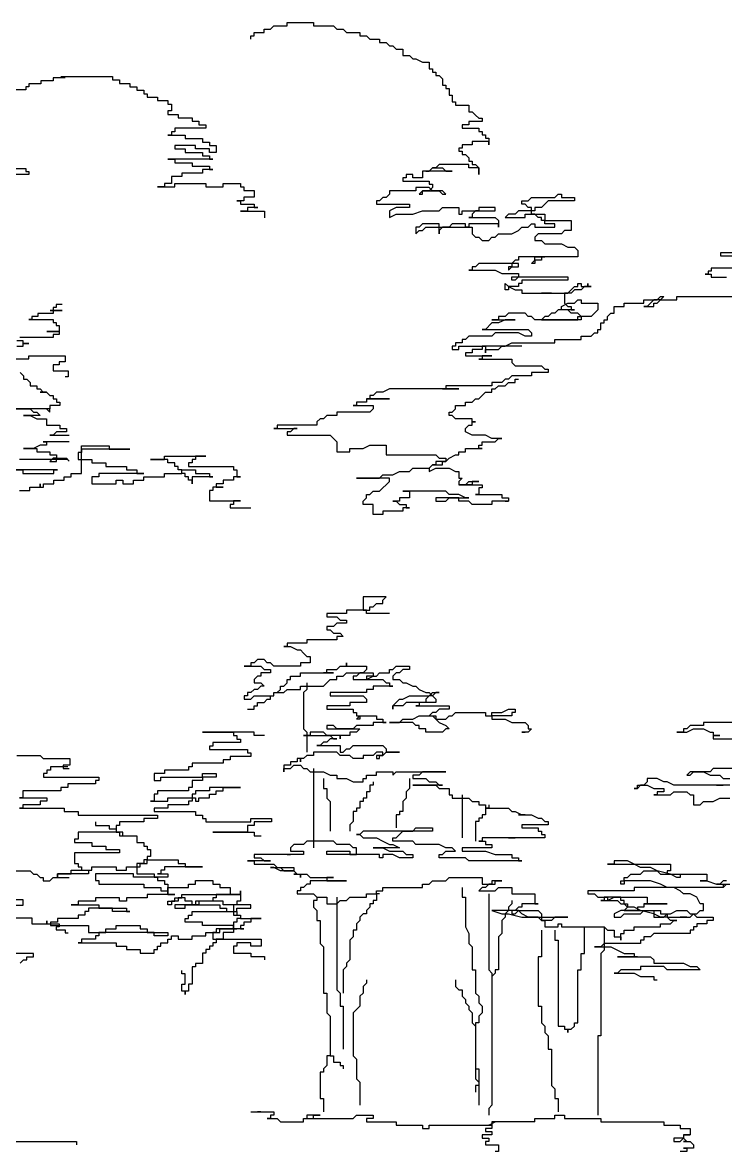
# Model space of a CAD drawing. Header units: metres. Extents: x 563124 to 573994, y 2062953 to 2068466.
# Drawn here: x 572609.652 to 572610.918, y 2065280.26 to 2065282.294 of the extents above; entities that cross this region are included whole.
import ezdxf

# ---------------------------------------------------------------- set-up
doc = ezdxf.new("R2010")
doc.units = ezdxf.units.M
doc.layers.get('0').update_dxf_attribs({"linetype": 'CONTINUOUS'})
doc.layers.add('moi', color=7, linetype='CONTINUOUS')

# ---------------------------------------------------------------- blocks, each defined once
blk = doc.blocks.new('A$C3894325E')
at = {"color": 3}
for points in [[(0.531, 89.449), (0.531, 89.714), (0.797, 89.714), (0.797, 89.98), (1.594, 89.98), (1.594, 90.245), (2.125, 90.245), (2.39, 90.51), (3.453, 90.51), (3.453, 90.776), (5.578, 90.776), (5.578, 90.51), (7.171, 90.51), (7.437, 90.245), (7.968, 90.245), (8.234, 89.98), (9.296, 89.98), (9.296, 89.714), (9.827, 89.714), (10.093, 89.449), (10.89, 89.449), (10.89, 89.183), (11.421, 89.183), (11.687, 88.918), (11.952, 88.918), (12.218, 88.652), (12.749, 88.652), (12.749, 88.122), (13.28, 88.122), (13.546, 87.856), (13.811, 87.856), (14.343, 87.591), (14.874, 87.591), (14.874, 87.06), (15.14, 87.06), (15.14, 86.794), (15.405, 86.794), (15.405, 86.529), (15.671, 86.529), (15.936, 86.264), (15.936, 85.733), (16.202, 85.733), (16.202, 85.467), (16.468, 85.467), (16.468, 84.936), (16.733, 84.936), (16.733, 84.406), (16.999, 84.406), (16.999, 84.14), (18.061, 84.14), (18.061, 83.609), (18.327, 83.609), (18.592, 83.344), (18.858, 83.078), (19.124, 83.078), (19.124, 82.813), (18.061, 82.813), (18.061, 82.548), (17.53, 82.548), (17.53, 82.282), (18.858, 82.282), (18.858, 82.017), (19.124, 82.017), (19.124, 81.751), (19.389, 81.751), (19.389, 81.486), (19.655, 81.486), (19.655, 80.955), (19.655, 81.221), (18.327, 81.221), (18.327, 80.955), (17.53, 80.955), (17.53, 80.69), (17.264, 80.69), (17.264, 80.424), (17.53, 80.424), (17.53, 80.159), (17.796, 80.159), (18.061, 79.893), (18.061, 79.628), (18.327, 79.628), (18.327, 79.363), (18.592, 79.363), (18.858, 79.097), (18.858, 78.566), (18.858, 79.097), (18.061, 79.097), (18.061, 79.363), (15.671, 79.363), (15.405, 79.097), (15.14, 79.097), (14.874, 78.832), (14.608, 78.832), (14.874, 78.832), (15.14, 79.097), (15.936, 79.097), (16.202, 78.832), (16.733, 78.832), (14.343, 78.832), (14.343, 78.301), (13.546, 78.301), (13.546, 78.566), (13.015, 78.566), (13.015, 78.301), (12.749, 78.301), (12.749, 78.035), (14.874, 78.035), (14.874, 77.77), (15.14, 77.77), (15.14, 77.505), (14.874, 77.239), (14.343, 77.239), (14.077, 76.974), (14.343, 76.974), (14.343, 77.239), (15.671, 77.239), (15.936, 76.974), (16.202, 76.974), (15.936, 77.239), (15.14, 77.239), (14.874, 77.505), (13.811, 77.505), (13.811, 77.239), (11.687, 77.239), (11.687, 76.974), (11.421, 76.708), (11.155, 76.708), (10.89, 76.443), (10.624, 76.443), (10.624, 76.177), (13.28, 76.177), (13.28, 75.912), (12.218, 75.912), (11.687, 75.647), (11.687, 75.116), (12.218, 75.381), (13.546, 75.381), (14.343, 75.647), (15.671, 75.647), (15.936, 75.912), (17.264, 75.912), (17.264, 75.381), (17.53, 75.381), (17.53, 75.647), (20.186, 75.647), (20.186, 75.912), (18.858, 75.912), (18.858, 75.647), (18.592, 75.647), (18.327, 75.381), (18.327, 75.116), (18.061, 75.116), (20.186, 75.116), (20.452, 74.85), (20.452, 74.319), (20.452, 74.585), (18.061, 74.585), (18.061, 74.319), (17.796, 74.319), (17.796, 74.585), (16.733, 74.585), (16.468, 74.319), (15.936, 74.319), (15.671, 74.054), (15.671, 73.789), (15.671, 74.585), (14.343, 74.585), (14.077, 74.319), (13.811, 74.319), (13.811, 73.789), (14.077, 74.054), (14.343, 74.054), (14.608, 74.319), (18.327, 74.319), (18.327, 73.789), (18.592, 73.523), (18.858, 73.523), (19.124, 73.258), (19.655, 73.258), (19.92, 73.523), (20.186, 73.523), (20.452, 73.789), (21.514, 73.789), (22.045, 74.054), (22.311, 74.319), (22.842, 74.319), (23.108, 74.585), (23.373, 74.585), (23.373, 74.319), (24.967, 74.319), (24.967, 74.585), (24.17, 74.585), (24.17, 74.85), (23.905, 74.85), (23.905, 75.116), (23.639, 75.116), (23.373, 75.381), (23.108, 75.381), (23.108, 75.912), (22.842, 75.912), (22.576, 76.177), (22.311, 76.177), (22.311, 76.443), (22.842, 76.443), (23.108, 76.708), (24.967, 76.708), (25.233, 76.974), (25.498, 76.974), (25.498, 76.708), (26.561, 76.708), (26.561, 76.443), (24.436, 76.443), (24.17, 76.177), (23.905, 75.912), (23.373, 75.912), (23.373, 75.647), (22.045, 75.647), (21.78, 75.381), (21.248, 75.381), (20.983, 75.116), (22.576, 75.116), (22.576, 75.381), (24.17, 75.381), (24.17, 74.85), (26.295, 74.85), (26.295, 74.054), (25.764, 74.054), (25.498, 73.789), (23.639, 73.789), (23.373, 73.523), (23.373, 73.258), (23.905, 73.258), (24.17, 72.992), (25.498, 72.992), (26.029, 72.727), (26.561, 72.727), (26.826, 72.461), (26.826, 71.931), (23.905, 71.931), (23.905, 71.665), (23.373, 71.665), (23.373, 71.4), (23.108, 71.4), (23.373, 71.665), (23.373, 71.931), (24.17, 71.931), (22.045, 71.931), (22.045, 71.665), (21.78, 71.665), (21.514, 71.4), (21.514, 71.134), (21.248, 71.134), (21.248, 70.869), (21.514, 71.134), (22.045, 71.134), (22.045, 71.4), (18.858, 71.4), (18.592, 71.134), (18.327, 71.134), (18.327, 70.869), (18.061, 70.869), (20.186, 70.869), (20.717, 70.603), (22.045, 70.603), (22.045, 70.338), (21.78, 70.073), (21.514, 70.073), (21.514, 70.338), (26.029, 70.338), (26.029, 70.073), (22.311, 70.073), (22.311, 69.807), (22.045, 69.807), (22.045, 69.542), (21.248, 69.542), (21.248, 69.276), (20.983, 69.276), (20.983, 69.807), (21.248, 69.542), (21.78, 69.276), (22.311, 69.276), (22.311, 69.011), (24.701, 69.011), (23.905, 69.011), (26.029, 69.011), (26.295, 69.276), (26.561, 69.542), (26.826, 69.542), (26.826, 69.807), (27.092, 69.807), (27.092, 69.542), (27.623, 69.542), (27.623, 69.807), (27.623, 69.542), (27.889, 69.542), (27.357, 69.542), (27.092, 69.276), (26.561, 69.276), (26.295, 69.011), (25.764, 69.011), (25.764, 68.215), (26.029, 67.949), (26.295, 67.949), (26.295, 67.684), (26.561, 67.684), (25.498, 67.684), (25.498, 67.949), (26.029, 68.215), (26.561, 68.215), (26.826, 68.48), (27.092, 68.48), (27.092, 68.215), (28.42, 68.215), (28.42, 67.684), (28.154, 67.418), (27.889, 67.153), (27.092, 67.153), (26.826, 67.418), (26.295, 67.418), (26.029, 67.684), (25.233, 67.684), (24.967, 67.418), (24.701, 67.418), (24.436, 67.153), (24.17, 67.153), (23.905, 66.887), (26.826, 66.887), (26.826, 67.153), (27.092, 67.153), (27.092, 66.887), (23.373, 66.887), (23.108, 67.153), (22.842, 67.153), (22.576, 67.418), (21.248, 67.418), (20.983, 67.153), (20.452, 67.153), (20.452, 66.887), (19.92, 66.887), (21.78, 66.887), (20.983, 66.887), (20.452, 66.622), (19.92, 66.622), (19.389, 66.091), (19.124, 66.091), (22.842, 66.091), (23.108, 65.826), (23.108, 65.56), (22.576, 65.56), (22.045, 65.826), (20.186, 65.826), (19.92, 65.56), (18.061, 65.56), (17.796, 65.295), (17.53, 65.295), (17.53, 65.029), (16.999, 65.029), (16.999, 64.764), (16.733, 64.764), (16.733, 64.499), (17.264, 64.499), (17.264, 64.764), (19.389, 64.764), (19.389, 64.233), (19.389, 64.499), (20.452, 64.499), (20.717, 64.764), (20.983, 64.764), (21.514, 65.029), (24.967, 65.029), (24.967, 65.295), (27.092, 65.295), (27.092, 65.56), (27.889, 65.56), (28.154, 65.826), (28.42, 65.826), (28.42, 66.091), (28.685, 66.091), (28.685, 66.622), (28.951, 66.622), (28.951, 66.887), (29.217, 66.887), (29.217, 67.153), (29.482, 67.418), (29.748, 67.418), (29.748, 67.949), (30.545, 67.949), (30.545, 68.215), (32.138, 68.215), (32.138, 68.48), (33.201, 68.48), (33.466, 68.745), (33.732, 68.745), (33.466, 68.48), (32.935, 68.48), (32.669, 68.215), (32.404, 67.949), (32.138, 67.949), (32.935, 67.949), (32.935, 68.215), (33.201, 68.215), (33.466, 68.48), (34.794, 68.48), (34.794, 68.745), (39.575, 68.745)], [(56.308, 62.641), (56.574, 62.375), (56.574, 62.11), (56.84, 62.11), (57.105, 61.844), (57.105, 61.579), (57.636, 61.579), (57.636, 61.314), (57.902, 61.314), (58.168, 61.048), (58.433, 61.048), (58.699, 60.783), (58.433, 61.048), (57.902, 61.048), (58.433, 61.048), (58.699, 60.783), (58.964, 60.783), (58.964, 60.517), (59.23, 60.517), (59.23, 60.252), (59.496, 60.252), (59.496, 59.986), (58.699, 59.986), (58.699, 59.721), (58.433, 59.721), (58.699, 59.456), (58.699, 59.721), (54.449, 59.721), (57.105, 59.721), (57.371, 59.456), (57.636, 59.456), (57.902, 59.19), (56.574, 59.19), (57.105, 59.19), (57.636, 58.925), (58.433, 58.925), (58.433, 58.394), (59.496, 58.394), (59.496, 58.128), (60.027, 58.128), (60.027, 57.863), (59.23, 57.863), (58.964, 57.598), (58.699, 57.598), (60.249, 57.598)], [(59.922, 86.342), (58.949, 86.342), (58.949, 86.099), (57.977, 86.099), (57.977, 85.856), (57.004, 85.856), (57.004, 85.613), (56.761, 85.613), (56.761, 85.37), (55.302, 85.37)], [(54.573, 79.053), (56.761, 79.053), (56.761, 78.81), (57.004, 78.81), (57.004, 78.567), (55.059, 78.567)], [(42.902, 72.25), (38.283, 72.25), (38.283, 72.007), (39.499, 72.007)], [(40.957, 71.035), (37.554, 71.035), (37.554, 70.792), (37.31, 70.792), (37.31, 70.549), (37.067, 70.549), (37.554, 70.549), (37.554, 70.306), (38.769, 70.306)], [(59.573, 86.446), (63.739, 86.446), (63.739, 86.168), (64.295, 86.168), (64.295, 85.891), (65.128, 85.891), (65.128, 85.613), (65.683, 85.613), (65.683, 85.336), (66.239, 85.336), (66.239, 85.058), (66.517, 85.058), (66.517, 84.781), (67.35, 84.781), (67.35, 84.503), (68.183, 84.503), (68.183, 84.226), (68.461, 84.226), (68.461, 83.671), (68.183, 83.671), (68.183, 83.393), (69.016, 83.393), (69.016, 83.115), (70.127, 83.115), (70.127, 82.838), (70.683, 82.838), (70.683, 82.56), (71.238, 82.56), (71.238, 82.283), (68.738, 82.283), (68.738, 82.005), (68.461, 82.005), (68.461, 81.728), (68.183, 81.728), (69.572, 81.728), (69.572, 81.45), (70.96, 81.45), (70.96, 81.173), (71.516, 81.173), (71.516, 80.895), (72.071, 80.895), (72.071, 80.34), (71.516, 80.34), (71.516, 80.618), (70.405, 80.618), (70.405, 80.895), (68.738, 80.895), (68.738, 80.618), (69.572, 80.618), (69.572, 80.34), (70.96, 80.34), (70.96, 80.063), (71.516, 80.063), (71.516, 79.785), (71.793, 79.785), (68.183, 79.785), (68.738, 79.785), (68.738, 79.507), (70.127, 79.507), (70.127, 79.23), (71.516, 79.23), (71.516, 78.952), (71.793, 78.952), (70.96, 78.952), (70.96, 78.675), (69.294, 78.675), (69.294, 78.397), (68.461, 78.397), (68.461, 77.842), (67.905, 77.842), (67.905, 77.565), (67.35, 77.565), (68.738, 77.565), (68.738, 77.842), (71.238, 77.842), (71.238, 77.565), (72.627, 77.565), (72.627, 77.842), (74.015, 77.842), (74.015, 77.565), (74.293, 77.565), (74.293, 77.287), (75.126, 77.287), (75.126, 76.732), (74.293, 76.732), (74.293, 76.455), (73.738, 76.455), (74.015, 76.455), (74.015, 76.177), (75.126, 76.177), (75.126, 75.899), (75.404, 75.899), (74.571, 75.899), (74.571, 75.622), (74.015, 75.622), (75.959, 75.622), (75.959, 75.067)], [(59.679, 68.12), (59.192, 68.12), (59.192, 67.877), (58.949, 67.877), (58.949, 67.634), (58.706, 67.634), (59.679, 67.634), (58.949, 67.634), (58.949, 67.391), (57.733, 67.391), (57.733, 67.148), (57.247, 67.148), (57.247, 66.905), (57.004, 66.905), (58.949, 66.905), (58.949, 66.662), (59.192, 66.662), (59.192, 66.419), (59.435, 66.419), (59.435, 65.933), (58.463, 65.933), (59.435, 65.933), (59.435, 65.69), (58.949, 65.69), (58.949, 65.447), (56.275, 65.447)], [(56.032, 65.204), (56.518, 65.204), (56.518, 64.961), (57.004, 64.961), (56.518, 64.961), (56.518, 64.718), (56.032, 64.718)], [(55.788, 63.746), (57.004, 63.746), (57.004, 63.989), (59.922, 63.989), (59.922, 63.503), (59.435, 63.503), (59.435, 63.26), (58.949, 63.26), (58.949, 62.774), (60.165, 62.774), (60.165, 62.288), (59.922, 62.288)], [(22.311, 64.764), (19.124, 64.764), (19.124, 64.499), (18.327, 64.499), (18.327, 64.233), (17.796, 64.233), (17.796, 63.968), (19.92, 63.968), (19.124, 63.968), (19.124, 63.702), (18.858, 63.702), (21.514, 63.702), (21.514, 63.437), (21.78, 63.172), (23.905, 63.172), (24.17, 62.906), (24.436, 62.906), (24.436, 62.641), (23.108, 62.641), (23.108, 62.375), (21.514, 62.375), (21.248, 62.11), (20.983, 62.11), (20.717, 61.844), (19.92, 61.844), (19.92, 61.579), (16.202, 61.579), (16.202, 61.314), (15.936, 61.314), (17.264, 61.314), (11.687, 61.314), (11.155, 61.048), (10.624, 61.048), (10.359, 60.783), (10.093, 60.783), (10.093, 60.517), (9.827, 60.517), (11.687, 60.517), (9.827, 60.517), (9.827, 60.252), (9.031, 60.252), (9.031, 59.986), (8.765, 59.986), (10.359, 59.986), (10.359, 59.721), (10.093, 59.456), (7.437, 59.456), (7.437, 59.19), (6.64, 59.19), (6.375, 58.925), (6.109, 58.925), (5.843, 58.659), (5.843, 58.394), (2.656, 58.394), (2.656, 58.128), (2.39, 58.128), (4.25, 58.128), (3.984, 58.128), (3.718, 57.863), (3.453, 57.863), (3.453, 57.598), (6.906, 57.598), (7.437, 57.067), (7.437, 56.27), (8.499, 56.27), (8.499, 56.536), (9.562, 56.536), (10.093, 56.801), (11.421, 56.801), (11.421, 56.005), (15.405, 56.005), (15.671, 55.74), (16.202, 55.74), (16.202, 55.474), (15.405, 55.474), (15.405, 55.209), (15.14, 55.209), (14.874, 54.943), (14.874, 54.678), (15.405, 54.943), (16.468, 54.943), (16.999, 54.678), (17.264, 54.678), (17.264, 54.147), (17.53, 54.147), (17.264, 53.882), (17.264, 53.616), (17.796, 53.616), (18.061, 53.882), (18.858, 53.882), (18.327, 53.882), (18.327, 53.616), (17.264, 53.616), (19.124, 53.616), (19.124, 53.351), (18.858, 53.351), (18.858, 52.82), (18.592, 52.82), (20.717, 52.82), (20.717, 52.554), (21.248, 52.554), (21.248, 52.289), (20.983, 52.289), (21.248, 52.289), (19.92, 52.289), (19.92, 52.024), (18.327, 52.024), (18.061, 52.289), (17.264, 52.289), (17.264, 52.554), (15.405, 52.554), (15.405, 52.289), (16.202, 52.289), (16.468, 52.554), (18.061, 52.554), (17.796, 52.554), (17.264, 52.82), (16.468, 52.82), (16.202, 53.085), (12.749, 53.085), (13.28, 53.085), (13.28, 52.554), (12.483, 52.554), (12.483, 52.289), (11.952, 52.289), (12.218, 52.289), (12.483, 52.024), (13.015, 52.024), (13.015, 51.758), (13.28, 51.758), (12.749, 51.758), (12.749, 51.493), (11.155, 51.493), (11.155, 51.227), (10.359, 51.227), (10.359, 52.024), (9.562, 52.024), (9.562, 52.289), (9.827, 52.554), (9.827, 52.82), (10.093, 52.82), (10.359, 53.085), (10.89, 53.085), (11.155, 53.351), (11.421, 53.616), (11.687, 53.882), (11.687, 54.147), (9.031, 54.147), (10.89, 54.147), (11.155, 54.412), (11.952, 54.412), (12.483, 54.678), (13.28, 54.678), (13.546, 54.943), (14.874, 54.943), (15.14, 55.209), (15.936, 55.209), (15.936, 55.474), (16.202, 55.474), (16.468, 55.74), (16.999, 56.005), (17.264, 56.005), (17.264, 56.27), (17.796, 56.27), (17.796, 56.536), (19.124, 56.536), (18.858, 56.536), (18.858, 56.801), (19.124, 56.801), (19.124, 57.067), (20.186, 57.067), (20.452, 57.332), (20.717, 57.332), (19.92, 57.332), (19.389, 57.598), (18.327, 57.598), (17.796, 57.863), (17.796, 58.128), (18.061, 58.394), (18.327, 58.394), (18.327, 58.659), (18.592, 58.659), (18.327, 58.659), (18.327, 58.925), (16.999, 58.925), (16.733, 59.19), (16.468, 59.19), (16.468, 59.456), (16.733, 59.456), (16.999, 59.721), (16.999, 59.986), (17.796, 59.986), (17.796, 60.252), (18.327, 60.252), (18.592, 60.517), (18.858, 60.517), (19.124, 60.783), (19.389, 61.048), (19.92, 61.048), (19.92, 61.314), (20.186, 61.314), (20.452, 61.579), (20.983, 61.579), (21.248, 61.844), (21.78, 61.844), (21.78, 62.11), (22.045, 62.11)], [(60.129, 55.639), (56.241, 55.639)], [(54.574, 54.807), (56.518, 54.807), (56.518, 54.529), (59.018, 54.529), (59.018, 54.807), (59.296, 54.807), (55.963, 54.807)], [(56.241, 53.141), (57.074, 53.141), (57.074, 53.419), (57.907, 53.419), (57.907, 53.696), (57.907, 53.419), (58.185, 53.419), (58.185, 53.696), (59.018, 53.696), (59.018, 53.974), (59.851, 53.974), (59.851, 54.251), (60.407, 54.251), (60.407, 54.529), (61.24, 54.529), (61.24, 56.749), (63.462, 56.749), (63.462, 56.472), (65.128, 56.472), (61.24, 56.472), (61.24, 56.194), (60.962, 56.194), (60.962, 55.639), (62.073, 55.639), (62.073, 55.362), (63.184, 55.362), (63.184, 55.084), (64.85, 55.084), (64.85, 54.807), (65.683, 54.807), (65.683, 54.529), (66.239, 54.529), (62.628, 54.529), (62.628, 54.251), (62.073, 54.251), (62.073, 53.696), (64.017, 53.696), (64.017, 53.974), (64.573, 53.974), (64.573, 53.696), (65.406, 53.696), (65.406, 53.974), (66.239, 53.974), (66.239, 54.251), (67.905, 54.251), (67.905, 54.529), (69.294, 54.529), (69.294, 54.807), (70.405, 54.807), (70.405, 54.529), (71.516, 54.529), (71.516, 54.251), (71.793, 54.251), (70.127, 54.251), (70.127, 53.696), (70.127, 53.974), (69.849, 53.974), (69.849, 54.251), (69.572, 54.251), (69.572, 54.529), (69.294, 54.529), (69.294, 54.807), (69.016, 54.807), (69.016, 55.084), (68.738, 55.084), (68.738, 55.362), (68.183, 55.362), (68.183, 55.639), (66.794, 55.639), (67.905, 55.639), (67.905, 55.917), (71.238, 55.917), (70.405, 55.917), (70.405, 55.639), (70.127, 55.639), (70.127, 55.362), (69.849, 55.362), (69.849, 55.084), (73.46, 55.084), (73.46, 54.807), (73.738, 54.807), (73.738, 54.251), (74.015, 54.251), (73.46, 54.251), (73.46, 53.974), (72.627, 53.974), (72.627, 53.696), (72.071, 53.696), (72.071, 53.419), (72.627, 53.419), (71.793, 53.419), (71.793, 53.141), (71.516, 53.141), (71.516, 52.309), (74.015, 52.309), (73.46, 52.309), (73.46, 52.031), (73.182, 52.031), (73.182, 51.754), (74.848, 51.754)], [(60.249, 57.067), (58.168, 57.067), (58.433, 57.067), (58.433, 56.801), (57.902, 56.801), (57.371, 56.536), (56.574, 56.536), (57.636, 56.536), (57.636, 56.27), (58.699, 56.27), (58.699, 56.005), (59.23, 56.005), (59.23, 55.74), (58.964, 55.74), (58.699, 55.474), (59.23, 55.474), (59.23, 55.74), (60.027, 55.74), (60.249, 55.518)], [(11.687, 43.265), (9.827, 43.265), (9.827, 43.53), (10.093, 43.53), (10.093, 43.795), (10.359, 43.795), (10.624, 44.061), (11.155, 44.061), (11.155, 44.326), (11.421, 44.592), (9.562, 44.592), (9.562, 43.53), (9.827, 43.53), (8.234, 43.53), (8.234, 43.265), (6.64, 43.265), (6.64, 42.999), (7.437, 42.999), (7.703, 42.734), (8.234, 42.734), (8.234, 42.468), (7.437, 42.468), (7.171, 42.203), (6.64, 42.203), (6.64, 41.937), (6.906, 41.937), (7.171, 41.672), (7.703, 41.672), (7.968, 41.407), (7.437, 41.407), (7.437, 41.141), (5.047, 41.141), (5.047, 40.876), (3.453, 40.876), (3.453, 40.61), (3.187, 40.61), (3.718, 40.61), (4.25, 40.345), (4.515, 40.345), (4.781, 40.079), (5.047, 39.814), (5.312, 39.814), (5.312, 39.283), (4.515, 39.283), (4.515, 39.018), (2.39, 39.018), (2.125, 39.283), (1.859, 39.283), (1.594, 39.549), (1.062, 39.549), (0.797, 39.283), (0.531, 39.283), (0.531, 39.018), (0, 39.018), (1.328, 39.018), (1.594, 38.752), (2.125, 38.752), (2.125, 38.487), (1.328, 38.487), (1.328, 38.221), (1.062, 38.221), (0.797, 37.956), (0.797, 37.691), (1.328, 37.691), (1.594, 37.425), (1.328, 37.425), (1.062, 37.16), (0.797, 37.16), (0.531, 36.894), (0.266, 36.894), (0.266, 36.629), (0, 36.629), (0, 36.363), (0.531, 36.363), (0.797, 36.629), (2.39, 36.629), (2.39, 36.894), (2.656, 36.894), (2.922, 37.16), (2.922, 37.425), (3.187, 37.425), (3.453, 37.691), (3.453, 37.956), (3.718, 37.956), (3.718, 38.221), (4.515, 38.221), (4.515, 38.487), (7.171, 38.487), (6.375, 38.487), (6.64, 38.487), (6.64, 38.752), (7.437, 38.752), (7.703, 39.018), (8.234, 39.018), (8.234, 39.283), (8.234, 39.018), (9.827, 39.018), (9.827, 38.752), (9.562, 38.487), (9.296, 38.487), (9.031, 38.221), (8.765, 38.221), (8.765, 37.956), (9.827, 37.956), (10.359, 38.221), (10.624, 38.221), (10.89, 38.487), (11.687, 38.487), (11.687, 38.752), (11.952, 38.752), (12.218, 39.018), (13.28, 39.018), (13.28, 38.752), (12.749, 38.752), (12.483, 38.487), (12.218, 38.487), (11.952, 38.221), (11.952, 37.956), (12.483, 37.956), (12.749, 37.691), (13.015, 37.691), (13.546, 37.425), (13.811, 37.425), (14.077, 37.16), (14.608, 36.894), (14.874, 36.894), (15.14, 36.629), (15.405, 36.363), (15.405, 36.098), (13.015, 36.098), (12.749, 35.833), (11.952, 35.833), (11.952, 35.567), (11.952, 35.833), (12.218, 36.098), (12.483, 36.363), (12.749, 36.363), (13.28, 36.629), (14.874, 36.629), (15.14, 36.894), (15.671, 36.894), (15.405, 36.894), (15.14, 36.629), (14.874, 36.629), (14.608, 36.363), (14.608, 36.098), (14.077, 36.098), (14.077, 35.833), (13.811, 35.833), (16.468, 35.833), (16.468, 35.567), (15.671, 35.567), (15.405, 35.302), (15.14, 35.302), (14.874, 35.036), (15.14, 35.036), (15.405, 34.771), (15.671, 34.505), (16.202, 34.24), (16.468, 33.975), (16.202, 33.975), (15.936, 33.709), (14.608, 33.709), (14.608, 33.975), (14.077, 33.975), (14.077, 34.24), (13.811, 34.24), (13.546, 34.505), (11.687, 34.505), (12.483, 34.505), (12.749, 34.771), (13.546, 34.771), (14.077, 35.036), (15.405, 35.036), (15.405, 34.771), (16.202, 34.771), (16.468, 35.036), (16.733, 35.036), (16.999, 35.302), (19.389, 35.302), (19.389, 35.036), (19.92, 35.036), (19.92, 35.302), (20.717, 35.302), (21.248, 35.567), (21.78, 35.567), (21.78, 35.302), (21.514, 35.302), (21.514, 35.036), (19.92, 35.036), (19.92, 34.771), (20.983, 34.771), (21.514, 34.505), (22.576, 34.505), (22.842, 34.24), (22.842, 33.975), (23.108, 33.975), (22.842, 33.709), (22.311, 33.709), (22.576, 33.709)], [(0.266, 35.567), (0.797, 35.567), (0.797, 35.833), (1.062, 35.833), (1.062, 36.098), (1.594, 36.098), (1.859, 36.363), (2.125, 36.363), (2.125, 36.629), (2.39, 36.629), (2.39, 36.894), (3.187, 36.894), (3.453, 37.16), (4.515, 37.16), (4.515, 37.425), (6.375, 37.425), (6.64, 37.691), (6.906, 37.956), (7.437, 37.956), (7.437, 38.221), (7.968, 38.221), (8.234, 38.487), (10.359, 38.487), (10.359, 38.221), (9.827, 38.221), (9.827, 37.956), (11.155, 37.956), (11.421, 37.691), (11.687, 37.691), (11.687, 37.425), (11.952, 37.425), (10.359, 37.425), (10.359, 37.16), (9.827, 37.16), (9.827, 36.894), (6.906, 36.894), (6.906, 36.629), (9.562, 36.629), (9.827, 36.363), (9.827, 36.098), (8.499, 36.098), (8.499, 35.833), (6.64, 35.833), (6.64, 35.567), (8.765, 35.567), (8.765, 35.302), (9.031, 35.302), (9.031, 35.036), (9.296, 35.036), (9.296, 34.771), (9.031, 34.771), (9.296, 35.036), (10.624, 35.036), (10.624, 34.771), (11.155, 34.771), (11.155, 34.505), (11.421, 34.505), (10.359, 34.505), (10.359, 34.24), (9.031, 34.24), (8.765, 33.975), (7.437, 33.975), (7.171, 34.24), (6.64, 34.24), (6.64, 33.975), (9.296, 33.975), (9.031, 33.709), (8.499, 33.709), (8.499, 33.444), (7.703, 33.444), (7.703, 33.178), (7.703, 33.444), (6.64, 33.444), (6.375, 33.709), (5.312, 33.709), (5.312, 33.444), (4.781, 33.444), (6.906, 33.444), (7.171, 33.178), (7.437, 33.178), (6.906, 33.178), (6.64, 32.913), (6.375, 32.913), (6.109, 32.647), (5.843, 32.647), (7.703, 32.647), (7.703, 32.117), (7.968, 32.117), (8.234, 32.382), (8.499, 32.382), (8.765, 32.647), (11.155, 32.647), (11.421, 32.382), (11.421, 32.117), (12.483, 32.117), (11.421, 32.117), (11.155, 31.851), (10.624, 31.851), (10.624, 31.586), (10.89, 31.586), (10.89, 31.851), (11.155, 31.851), (11.155, 32.117), (10.624, 32.117), (10.359, 31.851), (9.562, 31.851), (9.562, 31.586), (8.765, 31.586), (8.499, 31.851), (7.703, 31.851), (7.437, 32.117), (5.578, 32.117), (5.578, 31.851), (5.047, 31.851), (4.781, 31.586), (4.515, 31.586), (4.515, 31.32), (4.515, 31.586), (4.25, 31.586), (4.25, 31.32), (3.718, 31.32), (3.718, 31.055), (3.187, 31.055), (3.187, 30.524), (3.187, 30.789), (3.718, 30.789), (3.984, 31.055), (4.515, 31.055), (4.781, 30.789), (5.047, 30.789), (5.312, 30.524), (6.375, 30.524), (6.906, 30.259), (7.437, 30.259), (7.437, 29.993), (8.234, 29.993), (8.765, 29.728), (9.562, 29.728), (9.562, 29.993), (9.827, 29.993), (9.827, 30.259), (10.624, 30.259), (10.624, 30.524), (11.952, 30.524), (11.952, 30.259), (12.218, 30.524), (16.202, 30.524), (14.343, 30.524), (14.077, 30.259), (13.546, 30.259), (13.546, 29.993), (14.608, 29.993), (14.874, 29.728), (15.405, 29.728), (15.671, 29.462), (15.936, 29.462), (13.546, 29.462), (15.405, 29.462), (15.671, 29.197), (16.468, 29.197), (16.468, 28.666), (16.733, 28.666), (16.733, 28.401), (18.061, 28.401), (18.327, 28.135), (18.858, 28.135), (18.858, 27.87), (19.389, 27.87), (19.389, 27.604), (21.248, 27.604), (21.514, 27.339), (21.78, 27.339), (22.311, 27.074), (22.576, 27.074), (22.045, 27.074), (23.108, 27.074), (23.639, 26.808), (23.905, 26.808), (24.17, 26.543), (24.436, 26.543), (24.436, 26.277), (22.311, 26.277), (22.311, 26.012), (23.639, 26.012), (23.639, 25.746), (23.905, 25.746), (23.905, 25.481), (24.17, 25.481), (24.17, 25.216), (21.248, 25.216), (21.78, 25.216), (19.124, 25.216), (19.124, 24.95), (18.858, 24.95), (19.389, 24.95), (19.389, 24.685), (19.92, 24.685), (19.92, 24.419), (17.53, 24.419), (17.53, 24.154), (19.389, 24.154), (20.186, 23.888), (21.514, 23.888), (21.514, 23.623), (22.045, 23.623), (22.045, 23.358), (22.311, 23.358), (18.061, 23.358), (17.796, 23.623), (15.671, 23.623), (15.671, 23.888), (15.936, 23.888), (16.202, 24.154), (16.999, 24.154), (16.733, 24.419), (16.202, 24.419), (15.671, 24.685), (13.811, 24.685), (13.546, 24.95), (11.952, 24.95), (11.952, 25.216), (12.218, 25.216), (12.483, 25.481), (12.749, 25.746), (13.546, 25.746), (13.811, 26.012), (15.14, 26.012), (15.14, 25.746), (9.562, 25.746), (9.296, 25.481), (9.031, 25.481), (9.296, 25.481), (9.562, 25.216), (10.624, 25.216), (11.155, 24.95), (11.687, 24.685), (11.952, 24.685), (12.483, 24.419), (10.359, 24.419), (11.155, 24.419), (11.687, 24.154), (12.749, 24.154), (13.015, 23.888), (13.546, 23.888), (13.546, 23.623), (12.483, 23.623), (11.952, 23.888), (11.155, 23.888), (11.155, 23.623), (10.89, 23.623), (10.89, 23.888), (6.64, 23.888), (6.64, 24.154), (8.499, 24.154), (8.499, 23.888), (9.031, 23.888), (9.031, 24.419), (8.765, 24.419), (8.499, 24.685), (7.437, 24.685), (7.171, 24.95), (5.047, 24.95), (4.781, 24.685), (3.984, 24.685), (3.718, 24.419), (3.718, 24.154), (4.781, 24.154), (4.781, 23.888), (3.453, 23.888), (3.718, 23.888), (0.797, 23.888), (0.797, 23.623), (1.328, 23.623), (1.594, 23.358), (2.125, 23.358), (0.266, 23.358), (0.797, 23.358), (0.797, 23.092), (2.39, 23.092), (2.656, 22.827), (3.984, 22.827), (3.984, 22.561), (2.922, 22.561), (2.39, 22.827), (2.125, 22.827), (2.922, 22.827), (3.187, 22.561), (3.984, 22.561), (4.25, 22.296), (3.984, 22.296), (4.515, 22.296), (4.515, 22.03), (4.515, 22.296), (5.047, 22.296), (5.312, 22.03), (7.171, 22.03), (6.64, 22.03), (6.64, 21.765), (8.234, 21.765), (5.312, 21.765), (5.312, 21.5), (5.047, 21.5), (4.781, 21.234), (4.515, 21.234), (4.515, 20.969), (4.25, 20.969), (4.25, 20.703), (5.578, 20.703), (5.843, 20.438), (6.64, 20.438), (6.64, 19.907), (7.437, 19.907), (7.703, 20.172), (8.234, 20.172), (8.499, 20.438), (9.827, 20.438), (9.827, 20.703), (10.624, 20.703), (10.624, 20.969), (11.155, 20.969), (11.155, 21.234), (14.343, 21.234), (14.343, 21.5), (14.874, 21.5), (15.14, 21.765), (16.202, 21.765), (16.468, 22.03), (19.124, 22.03), (19.124, 21.5), (20.186, 21.5), (20.186, 21.765), (20.717, 21.765), (19.92, 21.765), (19.92, 21.5), (19.655, 21.5), (19.389, 21.234), (19.124, 21.234), (18.858, 20.969), (20.186, 20.969), (20.452, 21.234), (21.514, 21.234), (21.514, 20.703), (23.373, 20.703), (23.373, 19.907), (23.639, 19.907), (22.311, 19.907), (22.311, 19.642), (22.045, 19.642), (21.78, 19.376), (21.514, 19.376), (21.514, 19.111), (21.78, 19.111), (22.045, 19.376), (23.639, 19.376), (23.905, 19.111), (23.905, 18.845), (26.029, 18.845), (24.967, 18.845), (24.701, 18.58), (23.905, 18.58), (23.639, 18.845), (22.842, 18.845), (22.311, 19.111), (22.045, 19.376), (19.92, 19.376), (20.717, 19.111), (21.248, 19.111), (22.311, 18.845), (23.905, 18.845), (23.905, 18.58), (24.17, 18.58), (24.17, 18.049), (25.233, 18.049), (25.233, 18.314), (25.498, 18.314), (25.498, 18.049), (28.951, 18.049), (29.217, 17.784), (29.748, 17.784), (29.748, 17.253), (30.279, 17.253), (30.279, 16.987), (30.279, 17.518), (30.545, 17.518), (30.545, 17.784), (31.341, 17.784), (31.341, 18.049), (33.466, 18.049), (33.466, 18.314), (34.263, 18.314), (34.529, 18.58), (34.794, 18.58), (34.263, 18.58), (33.998, 18.845), (33.466, 18.845), (32.935, 19.111), (31.873, 19.376), (31.341, 19.642), (30.81, 19.642), (30.545, 19.907), (30.545, 20.172), (30.279, 20.172), (30.279, 20.438), (28.951, 20.438), (28.951, 20.172), (28.685, 20.172), (29.217, 20.172), (29.748, 20.438), (32.404, 20.438), (32.404, 19.907), (32.138, 19.907), (33.998, 19.907), (32.138, 19.907), (32.138, 19.642), (31.607, 19.642), (31.607, 19.376), (30.279, 19.376), (29.748, 19.111), (29.748, 18.845), (30.279, 18.845), (30.545, 19.111), (31.873, 19.111), (32.138, 19.376), (33.466, 19.376), (33.466, 19.111), (33.998, 19.111), (33.998, 18.845), (35.591, 18.845), (35.06, 18.845), (35.857, 18.845), (36.122, 19.111), (36.388, 19.111), (36.654, 19.376), (36.919, 19.376), (36.919, 19.907), (36.654, 19.907), (36.388, 20.438), (35.857, 20.703), (35.326, 20.703), (35.06, 20.969), (34.529, 21.234), (33.998, 21.234), (33.466, 21.5), (32.669, 21.765), (30.545, 21.765), (30.545, 21.5), (30.279, 21.5), (30.279, 21.765), (30.545, 21.765), (30.545, 22.03), (30.81, 22.03), (31.076, 22.296), (31.873, 22.296), (32.138, 22.561), (33.201, 22.561), (33.466, 22.296), (35.06, 22.296), (35.06, 22.03), (34.794, 22.03), (34.263, 22.296), (33.201, 22.561), (32.669, 22.827), (31.873, 22.827), (31.341, 23.092), (30.81, 23.358), (29.748, 23.358), (29.748, 23.092), (29.217, 23.092), (34.263, 23.092), (34.263, 22.561), (33.998, 22.561), (33.998, 22.296), (37.185, 22.296), (37.185, 21.765), (36.654, 21.765), (37.185, 21.765), (37.982, 21.5), (38.513, 21.5), (38.513, 21.234), (31.341, 21.234), (31.341, 20.969), (27.623, 20.969), (27.623, 20.703), (28.154, 20.703), (28.42, 20.438), (29.217, 20.438), (29.217, 20.172), (30.013, 20.172), (30.279, 19.907), (30.81, 19.907), (30.81, 19.642), (30.545, 19.376), (32.935, 19.376), (32.935, 18.845), (33.732, 18.845), (33.998, 19.111), (34.263, 19.111), (34.794, 19.376), (35.591, 19.376), (35.857, 19.111), (36.122, 19.111), (36.388, 18.845), (37.716, 18.845), (37.716, 18.58), (37.185, 18.58), (37.185, 18.314), (36.388, 18.314), (36.388, 18.049), (36.122, 18.049), (36.122, 17.784), (35.857, 17.784), (35.857, 17.518), (32.935, 17.518), (32.669, 17.253), (32.138, 17.253), (32.138, 16.987), (31.873, 16.987), (31.873, 16.722), (28.951, 16.722), (28.685, 16.456), (28.154, 16.456), (29.482, 16.456), (30.545, 15.926), (31.341, 15.926), (31.341, 15.66), (31.607, 15.66), (30.013, 15.66), (32.669, 15.66), (32.935, 15.395), (32.935, 15.129), (35.326, 15.129), (35.857, 14.864), (36.388, 14.864), (36.654, 14.598), (33.998, 14.598), (33.732, 14.864), (31.873, 14.864), (31.873, 14.598), (30.279, 14.598), (30.013, 14.333), (29.748, 14.333), (31.341, 14.333), (31.873, 14.068), (32.935, 14.068), (32.935, 13.802), (33.201, 13.802)], [(5.047, 37.691), (5.047, 37.16), (4.781, 36.894), (4.781, 33.975), (5.047, 33.709), (5.047, 32.117)], [(41.169, 34.505), (36.919, 34.505), (36.919, 34.24), (35.857, 34.24), (35.591, 33.975), (35.326, 33.975), (35.326, 33.709), (34.794, 33.709), (35.591, 33.709), (36.122, 33.975), (36.919, 33.975), (37.45, 33.709), (37.716, 33.709), (37.716, 33.444), (38.247, 33.444), (37.716, 33.444), (37.716, 33.178), (39.575, 33.178)], [(40.372, 30.789), (37.716, 30.789), (37.45, 30.524), (35.857, 30.524), (35.591, 30.259), (35.857, 30.259), (36.122, 30.524), (36.919, 30.524), (37.45, 30.259), (38.247, 30.259), (38.513, 29.993), (39.044, 29.993)], [(39.044, 29.462), (37.982, 29.462), (38.513, 29.462), (34.529, 29.462), (33.998, 29.728), (33.732, 29.728), (33.201, 29.993), (32.404, 29.993), (32.404, 29.728), (32.138, 29.462), (31.873, 29.462), (31.607, 29.197), (31.341, 29.197), (31.607, 29.197), (31.607, 29.462), (32.404, 29.462), (32.935, 29.197), (33.732, 29.197), (33.732, 28.931), (33.201, 28.931), (33.201, 28.666), (32.935, 28.666), (34.263, 28.666), (34.529, 28.931), (35.591, 28.931), (35.857, 28.666), (36.122, 28.666), (36.122, 27.87), (36.654, 27.87), (36.919, 28.135), (37.716, 28.135), (38.247, 28.401), (39.044, 28.401)], [(54.715, 22.561), (57.105, 22.561), (57.371, 22.296), (57.636, 22.296), (57.902, 22.03), (58.168, 22.03), (58.168, 21.765), (58.699, 21.765), (58.964, 22.03), (60.249, 22.03)], [(56.043, 31.851), (57.902, 31.851), (58.168, 31.586), (60.292, 31.586), (60.292, 31.055), (59.761, 31.055), (59.761, 30.789), (60.249, 30.789)], [(75.959, 33.436), (75.126, 33.436), (75.126, 33.714), (70.96, 33.714), (73.46, 33.714), (73.46, 33.436), (73.738, 33.436), (73.738, 33.158), (74.015, 33.158), (74.015, 32.881), (71.793, 32.881), (71.793, 32.603), (71.516, 32.603), (71.516, 32.326), (74.571, 32.326), (74.571, 32.048), (74.848, 32.048), (74.848, 31.771), (73.182, 31.771), (73.182, 31.493), (72.627, 31.493), (72.627, 31.216), (70.127, 31.216), (70.127, 30.938), (69.849, 30.938), (69.849, 30.661), (67.905, 30.661), (67.905, 30.383), (67.072, 30.383), (67.072, 29.828), (67.628, 29.828), (67.628, 30.106), (70.96, 30.106), (70.96, 30.383), (72.071, 30.383), (72.071, 30.106), (70.96, 30.106), (70.96, 29.828), (70.127, 29.828), (70.127, 29.273), (69.849, 29.273), (69.849, 28.995), (67.35, 28.995), (67.35, 28.718), (67.072, 28.718), (67.072, 28.163), (66.794, 28.163), (68.183, 28.163), (68.183, 28.44), (70.405, 28.44), (70.405, 28.163), (70.683, 28.163), (70.683, 28.44), (71.516, 28.44), (71.516, 28.718), (72.071, 28.718), (72.071, 28.995), (72.627, 28.995), (72.627, 29.273), (74.015, 29.273), (71.516, 29.273), (71.516, 28.995), (70.405, 28.995), (70.405, 28.718), (70.127, 28.718), (70.127, 28.163), (69.849, 28.163), (69.849, 27.885), (68.183, 27.885), (68.183, 27.608), (67.072, 27.608), (67.072, 27.33), (70.405, 27.33), (70.405, 27.053), (70.96, 27.053), (70.96, 26.775), (71.238, 26.775), (71.238, 26.498), (74.848, 26.498), (74.848, 26.775), (76.515, 26.775), (76.515, 26.498), (75.126, 26.498), (75.126, 26.22), (74.571, 26.22), (74.571, 25.665), (71.793, 25.665), (75.126, 25.665), (75.126, 25.387), (75.682, 25.387)], [(60.129, 30.938), (58.74, 30.938), (58.74, 30.661), (58.463, 30.661), (58.463, 30.383), (58.185, 30.383), (58.185, 30.106), (62.628, 30.106), (62.628, 29.828), (62.351, 29.828), (62.351, 29.55), (60.129, 29.55), (60.129, 29.273), (59.573, 29.273), (59.573, 28.995), (56.518, 28.995), (56.518, 28.44), (56.241, 28.44), (58.463, 28.44), (58.463, 28.163), (57.907, 28.163), (57.907, 27.885), (56.518, 27.885), (56.518, 27.608), (56.241, 27.608), (59.851, 27.608), (59.851, 27.33), (60.962, 27.33), (60.962, 27.053), (67.35, 27.053), (67.35, 26.775), (66.239, 26.775), (66.239, 26.498), (64.295, 26.498), (64.295, 26.22), (64.017, 26.22), (64.017, 25.665), (64.295, 25.665), (64.295, 25.387), (64.573, 25.387), (64.573, 25.665), (60.962, 25.665), (60.962, 25.11), (60.684, 25.11), (60.684, 24.832), (62.073, 24.832), (62.073, 24.555), (63.184, 24.555), (63.184, 24.277), (64.295, 24.277), (64.295, 24), (60.684, 24), (60.684, 23.167), (60.962, 23.167), (60.962, 22.89), (61.24, 22.89), (61.24, 22.612), (61.795, 22.612), (61.795, 22.334), (59.296, 22.334), (59.296, 22.057), (59.296, 22.334), (60.407, 22.334), (60.407, 22.612), (62.073, 22.612), (62.073, 22.89), (64.017, 22.89), (64.017, 22.612), (64.85, 22.612), (64.85, 22.89), (65.961, 22.89), (65.961, 23.167), (66.517, 23.167), (66.517, 23.445), (69.016, 23.445), (69.016, 23.167), (69.572, 23.167), (69.572, 22.89), (70.96, 22.89), (67.905, 22.89), (67.905, 22.612), (67.628, 22.612), (67.628, 22.334), (67.35, 22.334), (68.183, 22.334), (68.183, 22.057), (65.406, 22.057), (65.406, 22.334), (62.351, 22.334), (62.351, 21.779), (62.628, 21.779), (62.628, 21.502), (66.239, 21.502), (66.239, 21.224), (67.628, 21.224), (67.628, 20.947), (68.183, 20.947), (68.183, 20.669), (66.517, 20.669), (66.517, 20.392), (64.85, 20.392), (64.85, 20.114), (64.295, 20.114), (64.295, 20.392), (62.351, 20.392), (62.351, 20.114), (60.962, 20.114), (60.962, 19.837), (60.407, 19.837), (62.628, 19.837), (62.628, 19.559), (64.85, 19.559), (64.85, 19.282), (65.128, 19.282), (63.739, 19.282), (63.739, 19.559), (61.795, 19.559), (61.795, 19.282), (61.518, 19.282), (61.518, 19.004), (60.962, 19.004), (60.962, 18.726), (59.296, 18.726), (59.296, 18.449), (58.74, 18.449), (58.74, 18.171), (61.795, 18.171), (61.795, 17.616), (63.184, 17.616), (63.184, 17.894), (64.017, 17.894), (64.017, 18.171), (65.961, 18.171), (65.961, 17.894), (66.517, 17.894), (66.517, 17.616), (68.183, 17.616), (68.183, 17.339), (67.072, 17.339), (67.072, 17.616), (62.628, 17.616), (62.628, 17.339), (62.351, 17.339), (62.351, 17.061), (61.24, 17.061), (61.24, 16.784), (60.962, 16.784), (64.017, 16.784), (64.017, 16.506), (64.85, 16.506), (64.85, 16.229), (65.961, 16.229), (65.961, 15.951), (67.072, 15.951), (67.072, 16.229), (67.35, 16.229), (67.35, 16.506), (67.628, 16.506), (67.628, 16.784), (68.183, 16.784), (68.183, 17.061), (68.461, 17.061), (68.461, 17.339), (69.016, 17.339), (69.016, 17.061), (70.127, 17.061), (70.127, 17.339), (71.238, 17.339), (71.238, 17.616), (72.349, 17.616), (72.349, 17.894), (73.738, 17.894), (73.46, 17.894), (73.46, 18.171), (70.96, 18.171), (70.96, 18.449), (69.572, 18.449), (69.572, 18.726), (69.849, 18.726), (69.849, 19.004), (70.127, 19.004), (70.127, 19.282), (73.738, 19.282), (73.738, 19.559), (74.848, 19.559), (74.848, 19.837), (72.627, 19.837), (72.627, 20.114), (70.683, 20.114), (70.683, 19.837), (70.127, 19.837), (70.127, 20.114), (69.572, 20.114), (69.572, 20.392), (69.016, 20.392), (69.016, 20.114), (68.461, 20.114), (68.461, 19.837), (68.183, 19.837), (68.183, 20.114), (68.738, 20.114), (68.738, 20.392), (69.294, 20.392), (69.294, 20.669), (74.015, 20.669), (74.015, 20.947), (74.015, 20.669), (72.071, 20.669), (72.071, 20.392), (71.793, 20.392), (71.793, 20.114), (70.405, 20.114), (70.405, 19.837), (68.738, 19.837), (68.738, 19.559), (69.572, 19.559), (69.572, 19.837), (72.349, 19.837), (72.349, 19.559), (72.904, 19.559), (72.904, 19.282), (73.46, 19.282), (73.46, 19.004), (74.015, 19.004), (74.015, 18.726), (75.682, 18.726), (74.848, 18.726), (74.848, 18.449), (74.293, 18.449), (74.293, 18.171), (74.015, 18.171), (74.015, 17.894), (74.293, 17.894), (72.071, 17.894), (72.071, 17.616), (71.793, 17.616), (71.793, 17.061), (75.682, 17.061), (75.682, 16.506), (74.848, 16.506), (74.848, 16.784), (73.738, 16.784), (73.738, 16.506), (73.46, 16.506), (73.46, 15.951), (74.848, 15.951), (74.848, 15.674), (75.959, 15.674), (75.959, 15.396)], [(5.578, 30.789), (5.578, 24.419)], [(6.375, 29.993), (6.375, 29.197), (6.64, 29.197), (6.64, 28.401), (6.906, 28.135), (6.906, 25.746)], [(13.28, 29.993), (13.28, 29.197), (13.015, 28.931), (13.015, 28.401), (12.749, 28.135), (12.749, 27.339), (12.483, 27.339), (12.483, 27.074), (12.218, 27.074), (12.218, 26.012)], [(10.359, 29.728), (10.359, 29.462), (10.093, 29.462), (10.093, 28.931), (9.827, 28.931), (9.827, 28.401), (9.562, 28.401), (9.562, 28.135), (9.296, 28.135), (9.296, 27.604), (9.031, 27.604), (9.031, 27.339), (8.765, 27.339), (8.765, 26.543), (8.499, 26.277), (8.499, 25.746)], [(17.53, 28.666), (17.53, 25.216)], [(19.655, 27.87), (19.655, 27.604), (19.389, 27.604), (19.389, 27.074), (19.124, 27.074), (19.124, 26.808), (18.858, 26.808), (18.858, 26.543), (18.592, 26.543), (18.592, 24.95)], [(62.351, 26.498), (62.351, 26.22), (63.462, 26.22), (63.462, 25.942), (64.017, 25.942), (64.017, 25.665), (64.295, 25.665), (64.295, 25.387), (65.683, 25.387), (65.683, 24.832), (66.239, 24.832), (66.239, 24.555), (66.517, 24.555), (66.517, 24.277), (66.794, 24.277), (66.794, 23.722), (66.517, 23.722), (66.517, 23.445), (66.239, 23.445), (66.239, 23.167), (65.683, 23.167), (65.683, 22.334), (67.072, 22.334), (67.072, 22.057), (67.35, 22.057), (67.35, 21.779), (67.905, 21.779), (67.905, 21.502), (68.183, 21.502), (68.183, 20.669), (68.738, 20.669), (68.183, 20.669), (68.183, 21.224), (69.849, 21.224), (69.849, 21.502), (70.405, 21.502), (70.405, 21.779), (71.793, 21.779), (71.793, 21.502), (72.349, 21.502), (72.349, 21.224), (73.182, 21.224), (73.182, 20.669), (74.015, 20.669), (74.015, 20.114), (73.738, 20.114), (73.738, 19.837), (73.46, 19.837), (73.46, 19.282), (73.738, 19.282), (73.738, 19.004), (74.015, 19.004), (74.015, 18.726), (73.738, 18.726), (73.738, 18.449), (73.46, 18.449), (73.46, 17.616), (72.627, 17.616), (72.627, 17.061), (72.071, 17.061), (72.071, 16.784), (71.793, 16.784), (71.793, 16.506), (71.516, 16.506), (71.516, 16.229), (71.238, 16.229), (71.238, 15.951), (70.96, 15.951), (70.96, 15.118), (70.405, 15.118), (70.405, 14.841), (70.127, 14.841), (70.127, 13.453), (69.849, 13.453), (69.849, 12.898), (69.572, 12.898), (69.572, 12.621), (69.572, 12.898), (69.294, 12.898), (69.294, 13.453), (69.572, 13.453), (69.572, 14.286), (69.294, 14.286), (69.294, 14.563)], [(38.778, 21.765), (38.513, 21.765), (38.247, 21.5), (37.982, 21.5), (39.044, 21.5)], [(38.778, 21.5), (38.513, 21.234), (38.247, 21.234)], [(17.53, 21.234), (17.53, 20.438), (17.796, 20.438), (17.796, 18.049), (18.061, 17.518), (18.061, 16.722), (18.327, 16.456), (18.327, 14.598), (18.592, 14.598), (18.592, 12.74), (18.858, 12.475), (18.858, 11.944), (19.124, 11.679), (19.124, 11.148), (18.858, 10.882), (18.858, 10.352), (18.592, 10.352), (18.592, 6.636), (18.858, 6.636), (18.858, 5.309), (18.592, 5.309), (18.592, 4.778)], [(54.573, 20.255), (56.518, 20.255), (56.518, 19.769), (54.33, 19.769)], [(55.059, 18.797), (57.247, 18.797), (57.247, 18.311), (58.463, 18.311), (58.463, 18.554), (58.463, 18.311), (59.435, 18.311), (59.435, 18.068), (59.192, 18.068), (59.192, 17.825), (59.922, 17.825), (59.922, 17.582), (60.165, 17.582)], [(5.843, 20.438), (5.843, 20.172), (5.578, 20.172), (5.578, 19.642), (5.843, 19.376), (5.843, 18.58), (6.109, 18.58), (6.109, 16.722), (6.375, 16.456), (6.375, 12.74), (6.64, 12.74), (6.64, 11.148), (6.906, 10.882), (6.906, 7.697), (7.171, 7.697), (7.171, 7.167), (7.703, 7.167), (7.703, 6.901), (7.968, 6.901), (7.968, 6.636)], [(7.437, 20.438), (7.437, 13.006), (7.703, 12.74), (7.703, 11.679), (7.968, 11.679), (7.968, 8.228)], [(10.89, 20.703), (10.624, 20.703), (10.624, 20.172), (10.359, 20.172), (10.359, 19.907), (10.093, 19.907), (10.093, 19.642), (9.827, 19.376), (9.827, 19.111), (9.562, 19.111), (9.296, 18.845), (9.296, 18.58), (9.031, 18.314), (9.031, 17.784), (8.765, 17.784), (8.765, 17.253), (8.499, 16.987), (8.499, 15.395), (8.234, 15.129), (8.234, 14.864), (7.968, 14.598), (7.968, 12.74)], [(19.655, 20.703), (19.655, 14.598), (19.92, 14.333), (19.92, 3.716), (19.655, 3.451), (19.655, 2.92)], [(21.514, 20.172), (21.514, 19.907), (21.248, 19.642), (21.248, 19.376), (20.983, 19.111), (20.983, 18.845), (20.717, 18.58), (20.717, 17.518), (20.452, 17.253), (20.452, 14.598), (20.186, 14.598), (20.186, 14.333), (19.92, 14.068), (19.92, 11.944)], [(56.308, 15.129), (56.574, 15.395), (56.84, 15.395), (56.84, 15.66), (57.371, 15.66), (57.371, 15.926), (55.512, 15.926)], [(23.905, 17.784), (23.905, 15.66), (23.639, 15.66), (23.639, 11.679), (23.905, 11.679), (23.905, 10.352), (24.17, 10.086), (24.17, 9.555), (24.436, 9.29), (24.436, 8.228), (24.701, 8.228), (24.701, 5.309), (24.967, 5.043), (24.967, 4.247), (25.233, 4.247), (25.233, 3.185)], [(24.967, 17.784), (24.967, 16.987), (25.233, 16.987), (25.233, 10.086), (25.764, 10.086), (25.764, 9.821), (26.029, 9.821), (26.029, 9.555), (26.029, 9.821), (26.295, 9.821), (26.561, 10.086), (26.561, 10.352), (26.826, 10.352), (26.826, 14.598), (27.092, 14.598), (27.092, 15.926), (27.357, 15.926), (27.357, 18.049)], [(28.951, 18.049), (28.951, 16.191), (28.685, 15.926), (28.685, 9.29), (28.42, 9.29), (28.42, 2.92)], [(9.827, 13.802), (9.827, 13.537), (9.562, 13.271), (9.562, 12.74), (9.296, 12.475), (9.296, 11.679), (9.031, 11.413), (8.765, 11.148), (8.765, 7.697), (9.031, 7.432), (9.031, 5.839), (9.296, 5.574), (9.296, 3.716)], [(16.999, 13.802), (16.999, 13.271), (17.264, 13.006), (17.53, 13.006), (17.53, 12.475), (17.796, 12.21), (17.796, 11.944), (18.061, 11.679), (18.061, 11.413), (18.327, 11.148), (18.327, 10.352), (18.592, 10.086), (18.592, 5.839), (18.858, 5.574), (18.858, 3.716)], [(6.906, 7.697), (6.64, 7.697), (6.64, 6.901), (6.375, 6.636), (6.375, 6.37), (6.109, 6.37), (6.109, 4.247), (6.375, 4.247), (6.375, 3.185)], [(0.531, 3.185), (1.328, 3.185), (1.062, 3.185), (2.39, 3.185), (2.39, 2.92), (2.125, 2.92), (2.125, 2.654), (1.859, 2.654), (2.656, 2.654), (2.922, 2.389), (4.781, 2.389), (4.781, 2.654), (5.578, 2.654), (5.578, 2.92), (6.109, 2.92), (5.047, 2.92), (5.047, 2.654), (8.765, 2.654), (9.031, 2.92), (10.359, 2.92), (10.359, 2.654), (9.827, 2.654), (9.827, 2.389), (12.218, 2.389), (12.218, 2.123), (14.343, 2.123), (14.343, 1.858), (14.874, 1.858), (14.874, 2.123), (19.655, 2.123), (20.186, 2.389)], [(23.373, 2.389), (23.373, 2.654), (24.967, 2.654), (24.967, 2.92), (25.764, 2.92), (25.764, 2.654), (28.685, 2.654), (28.685, 2.389), (33.732, 2.389), (33.732, 2.123), (35.06, 2.123), (35.06, 1.858), (35.857, 1.858), (35.857, 1.327), (35.326, 1.327), (35.857, 1.327), (35.326, 1.327), (35.326, 1.062), (34.529, 1.062), (34.529, 0.796), (35.06, 0.796), (35.326, 1.062), (35.591, 0.796), (35.326, 0.796), (35.857, 0.796), (36.122, 0.531), (36.122, 0.265), (35.326, 0.265), (35.591, 0.265), (35.591, 0), (35.06, 0)], [(23.373, 2.389), (19.92, 2.389), (19.92, 2.123), (19.655, 2.123), (19.92, 2.123), (19.92, 1.858), (19.389, 1.858), (19.389, 1.593), (19.92, 1.593), (19.92, 1.327), (19.124, 1.327), (19.124, 1.062), (19.655, 1.062), (19.655, 0.796), (19.389, 0.796), (19.389, 0.531), (20.452, 0.531), (20.452, 0), (20.186, 0)], [(40.106, 0.796), (46.481, 0.796), (46.481, 1.062), (51.793, 1.062), (52.059, 0.796), (60.824, 0.796), (60.824, 0.531)]]:
    blk.add_lwpolyline(points, dxfattribs=at)

msp = doc.modelspace()

# ---------------------------------------------------------------- block references
at = {"layer": 'moi', "linetype": 'Continuous', "xscale": 0.02240000001620501, "yscale": 0.02239999989978969, "zscale": 0.02239999999999555}
for p in [(572608.3866, 2065280.2601, 0), (572610.0513, 2065280.2601, 0)]:
    msp.add_blockref('A$C3894325E', p, dxfattribs=at)

doc.saveas('drawing.dxf')
